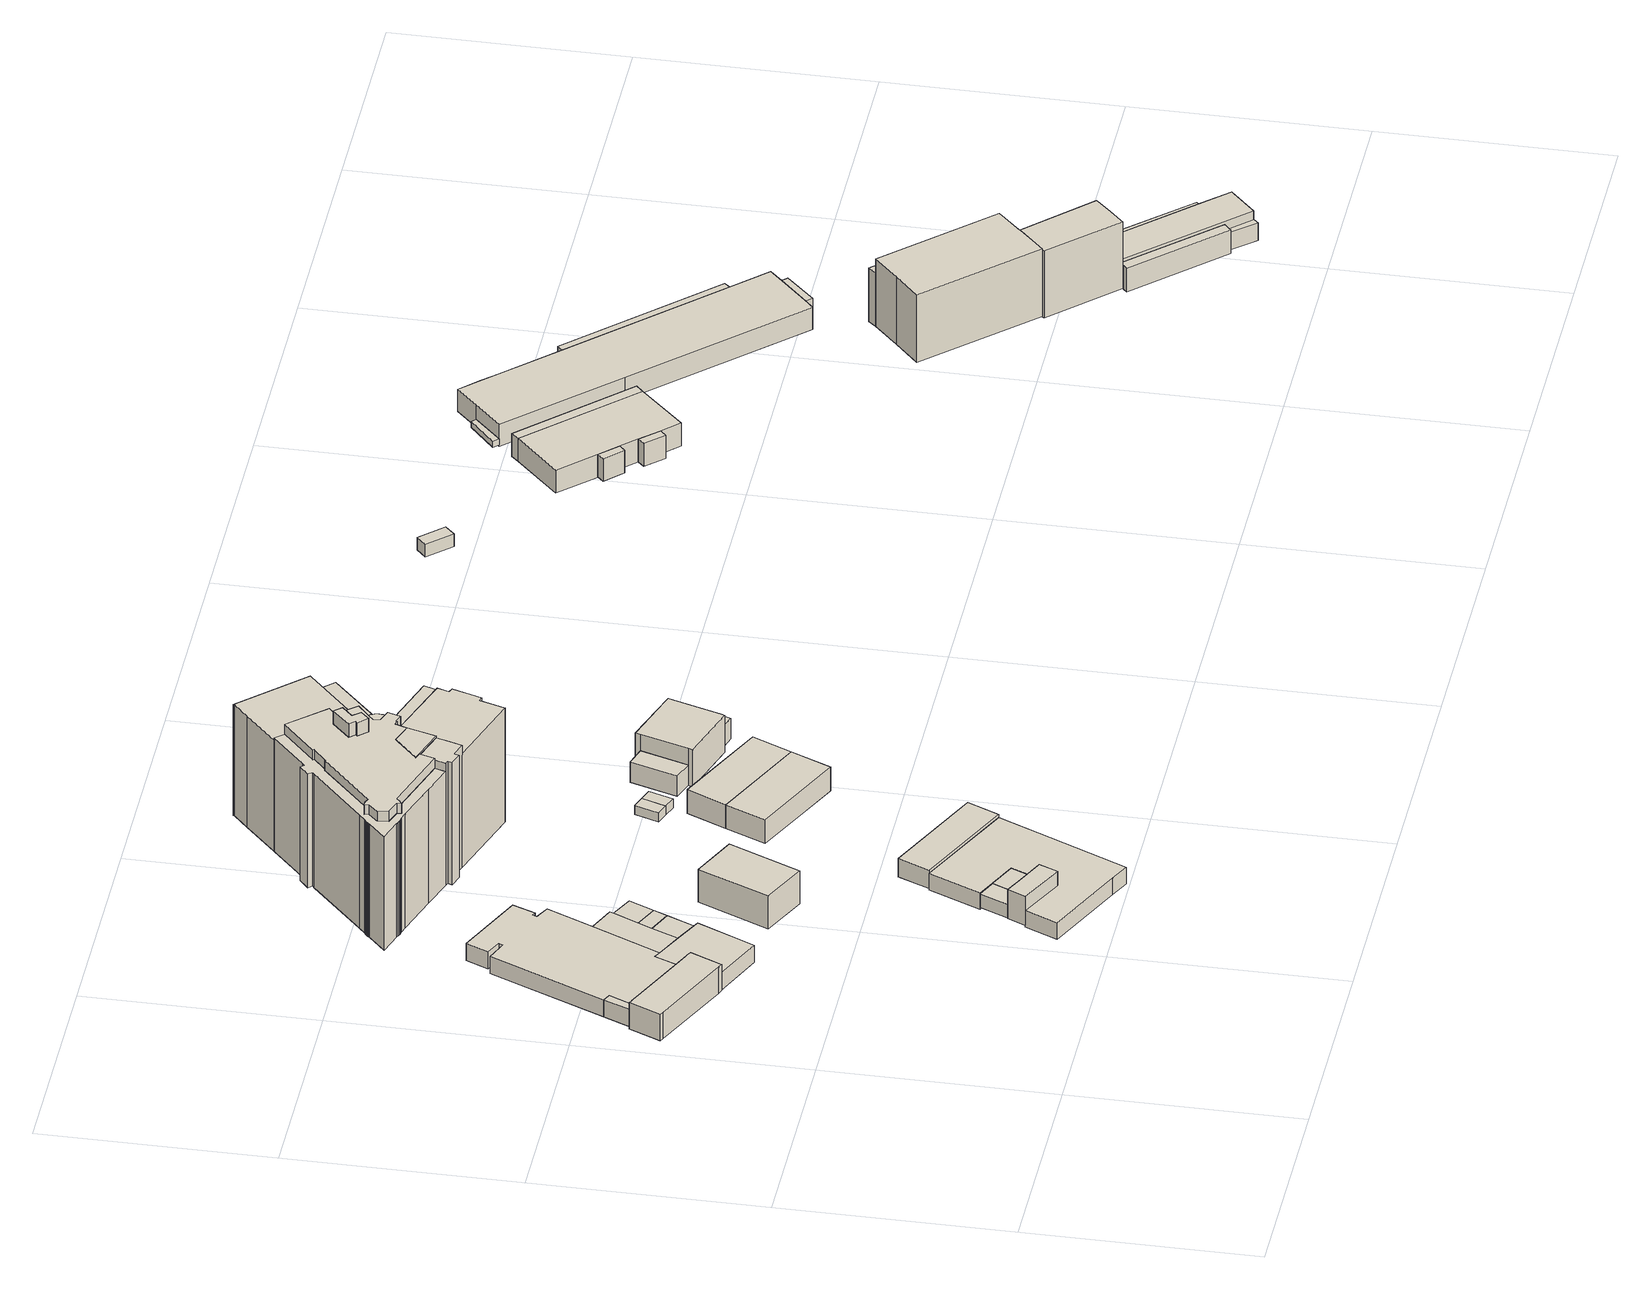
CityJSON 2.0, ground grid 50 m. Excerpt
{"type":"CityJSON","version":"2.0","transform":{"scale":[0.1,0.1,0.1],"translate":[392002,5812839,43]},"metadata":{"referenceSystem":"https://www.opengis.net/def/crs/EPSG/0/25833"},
"CityObjects":{
"building1":{"type":"Building","attributes":{"Gemeindeschluessel":"11000007","BezugspunktDach":"2200","function":"51009_1610","measuredHeight":4.12,"storeysAboveGround":0},"address":[{"country":"Germany","locality":"Berlin"}],"geometry":[{"type":"Solid","lod":"1","boundaries":[[[[0,1,2,3]],[[4,5,6,7]],[[4,7,3,2]],[[5,4,2,1]],[[6,5,1,0]],[[7,6,0,3]]]]}]},
"building2":{"type":"Building","attributes":{"Gemeindeschluessel":"11000007","BezugspunktDach":"2200","function":"31001_1010","measuredHeight":6.63,"storeysAboveGround":2},"address":[{"country":"Germany","locality":"Berlin","thoroughfareNumber":"42","thoroughfareName":"Gottlieb-Dunkel-Straße"}],"geometry":[{"type":"Solid","lod":"1","boundaries":[[[[8,9,10,11,12,13,14,15,16,17,18,19]],[[20,21,22,23,24,25,26,27,28,29,30,31]],[[20,31,19,18]],[[21,20,18,17]],[[22,21,17,16]],[[23,22,16,15]],[[24,23,15,14]],[[25,24,14,13]],[[26,25,13,12]],[[27,26,12,11]],[[28,27,11,10]],[[29,28,10,9]],[[30,29,9,8]],[[31,30,8,19]]]]}]},
"building3":{"type":"Building","attributes":{"Gemeindeschluessel":"11000007","BezugspunktDach":"2200","function":"31001_2143","measuredHeight":4.08,"storeysAboveGround":1},"address":[{"country":"Germany","locality":"Berlin","thoroughfareNumber":"42 (4)","thoroughfareName":"Gottlieb-Dunkel-Straße"}],"geometry":[{"type":"Solid","lod":"1","boundaries":[[[[32,33,34,35,36,37,38,39]],[[40,41,42,43,44,45,46,47]],[[40,47,39,38]],[[41,40,38,37]],[[42,41,37,36]],[[43,42,36,35]],[[44,43,35,34]],[[45,44,34,33]],[[46,45,33,32]],[[47,46,32,39]]]]}]},
"building4":{"type":"Building","attributes":{"Gemeindeschluessel":"11000007","BezugspunktDach":"2200","function":"31001_2111","measuredHeight":4.12,"storeysAboveGround":1},"address":[{"country":"Germany","locality":"Berlin","thoroughfareNumber":"42 (1)","thoroughfareName":"Gottlieb-Dunkel-Straße"}],"geometry":[{"type":"Solid","lod":"1","boundaries":[[[[37,36,35,48,49,50,51,52,53,54,55,56,57,58,2,1,0]],[[5,4,59,60,61,62,63,64,65,66,67,68,69,43,42,41,6]],[[5,6,0,1]],[[4,5,1,2]],[[59,4,2,58]],[[60,59,58,57]],[[61,60,57,56]],[[62,61,56,55]],[[63,62,55,54]],[[64,63,54,53]],[[65,64,53,52]],[[66,65,52,51]],[[67,66,51,50]],[[68,67,50,49]],[[69,68,49,48]],[[43,69,48,35]],[[42,43,35,36]],[[41,42,36,37]],[[6,41,37,0]]]]}]},
"building5":{"type":"Building","attributes":{"Gemeindeschluessel":"11000007","BezugspunktDach":"2200","function":"51009_1610","measuredHeight":3.15,"storeysAboveGround":0},"address":[{"country":"Germany","locality":"Berlin"}],"geometry":[{"type":"Solid","lod":"1","boundaries":[[[[70,71,72,73,74,75,76]],[[77,78,79,80,81,82,83]],[[77,83,76,75]],[[78,77,75,74]],[[79,78,74,73]],[[80,79,73,72]],[[81,80,72,71]],[[82,81,71,70]],[[83,82,70,76]]]]}]},
"building6":{"type":"Building","attributes":{"Gemeindeschluessel":"11000007","BezugspunktDach":"2200","function":"31001_2143","measuredHeight":3.02,"storeysAboveGround":1},"address":[{"country":"Germany","locality":"Berlin","thoroughfareNumber":"42 (3)","thoroughfareName":"Gottlieb-Dunkel-Straße"}],"geometry":[{"type":"Solid","lod":"1","boundaries":[[[[84,85,86,87]],[[81,88,89,82]],[[81,82,87,86]],[[88,81,86,85]],[[89,88,85,84]],[[82,89,84,87]]]]}]},
"building7":{"type":"Building","attributes":{"Gemeindeschluessel":"11000007","BezugspunktDach":"2200","function":"51009_1610","measuredHeight":2.99,"storeysAboveGround":0},"address":[{"country":"Germany","locality":"Berlin"}],"geometry":[{"type":"Solid","lod":"1","boundaries":[[[[85,90,91,86]],[[80,92,88,81]],[[80,81,86,91]],[[92,80,91,90]],[[88,92,90,85]],[[81,88,85,86]]]]}]},
"building8":{"type":"Building","attributes":{"Gemeindeschluessel":"11000007","BezugspunktDach":"2200","function":"31001_2020","measuredHeight":7.05,"storeysAboveGround":2},"address":[{"country":"Germany","locality":"Berlin","thoroughfareNumber":"40A (7)","thoroughfareName":"Gottlieb-Dunkel-Straße"}],"geometry":[{"type":"Solid","lod":"1","boundaries":[[[[93,94,95,96,97]],[[98,99,100,101,102]],[[98,102,97,96]],[[99,98,96,95]],[[100,99,95,94]],[[101,100,94,93]],[[102,101,93,97]]]]}]},
"building9":{"type":"Building","attributes":{"Gemeindeschluessel":"11000007","BezugspunktDach":"2200","function":"51009_1610","measuredHeight":3.33,"storeysAboveGround":0},"address":[{"country":"Germany","locality":"Berlin"}],"geometry":[{"type":"Solid","lod":"1","boundaries":[[[[103,104,105,106]],[[107,108,109,110]],[[107,110,106,105]],[[108,107,105,104]],[[109,108,104,103]],[[110,109,103,106]]]]}]},
"building10":{"type":"Building","attributes":{"Gemeindeschluessel":"11000007","BezugspunktDach":"2200","function":"31001_2120","measuredHeight":3.05,"storeysAboveGround":1},"address":[{"country":"Germany","locality":"Berlin","thoroughfareNumber":"42 (2)","thoroughfareName":"Gottlieb-Dunkel-Straße"}],"geometry":[{"type":"Solid","lod":"1","boundaries":[[[[90,111,112,91]],[[79,113,92,80]],[[79,80,91,112]],[[113,79,112,111]],[[92,113,111,90]],[[80,92,90,91]]]]}]},
"building11":{"type":"Building","attributes":{"Gemeindeschluessel":"11000007","BezugspunktDach":"2200","function":"31001_2143","measuredHeight":3.49,"storeysAboveGround":1},"address":[{"country":"Germany","locality":"Berlin","thoroughfareNumber":"40A (6)","thoroughfareName":"Gottlieb-Dunkel-Straße"}],"geometry":[{"type":"Solid","lod":"1","boundaries":[[[[114,115,116,117]],[[118,119,100,99]],[[118,99,117,116]],[[119,118,116,115]],[[100,119,115,114]],[[99,100,114,117]]]]}]},
"building12":{"type":"Building","attributes":{"Gemeindeschluessel":"11000007","BezugspunktDach":"2200","function":"31001_2140","measuredHeight":4.04,"storeysAboveGround":1},"address":[{"country":"Germany","locality":"Berlin","thoroughfareNumber":"40A (8)","thoroughfareName":"Gottlieb-Dunkel-Straße"}],"geometry":[{"type":"Solid","lod":"1","boundaries":[[[[120,121,122,123,124,125,126,127,128,129,130]],[[131,132,133,134,135,136,137,138,139,140,141]],[[131,141,130,129]],[[132,131,129,128]],[[133,132,128,127]],[[134,133,127,126]],[[135,134,126,125]],[[136,135,125,124]],[[137,136,124,123]],[[138,137,123,122]],[[139,138,122,121]],[[140,139,121,120]],[[141,140,120,130]]]]}]},
"building13":{"type":"Building","attributes":{"Gemeindeschluessel":"11000007","BezugspunktDach":"2200","function":"31001_2140","measuredHeight":7.86,"storeysAboveGround":1},"address":[{"country":"Germany","locality":"Berlin","thoroughfareNumber":"41 (1)","thoroughfareName":"Gottlieb-Dunkel-Straße"}],"geometry":[{"type":"Solid","lod":"1","boundaries":[[[[142,143,144,145]],[[146,147,148,149]],[[146,149,145,144]],[[147,146,144,143]],[[148,147,143,142]],[[149,148,142,145]]]]}]},
"building14":{"type":"Building","attributes":{"Gemeindeschluessel":"11000007","BezugspunktDach":"2200","function":"51009_1610","measuredHeight":4.42,"storeysAboveGround":0},"address":[{"country":"Germany","locality":"Berlin"}],"geometry":[{"type":"Solid","lod":"1","boundaries":[[[[150,151,152,153]],[[154,155,156,157]],[[154,157,153,152]],[[155,154,152,151]],[[156,155,151,150]],[[157,156,150,153]]]]}]},
"building15":{"type":"Building","attributes":{"Gemeindeschluessel":"11000007","function":"31001_2020"},"address":[{"country":"Germany","locality":"Berlin","thoroughfareNumber":"43, 44","thoroughfareName":"Gottlieb-Dunkel-Straße"}],"children":["building15-1","building15-2","building15-3","building15-4","building15-5","building15-6","building15-7","building15-8","building15-9","building15-10"]},
"building15-1":{"type":"BuildingPart","attributes":{"BezugspunktDach":"2200","measuredHeight":29.67,"storeysAboveGround":10},"parents":["building15"],"geometry":[{"type":"MultiSurface","lod":"1","boundaries":[[[158,159,160,161,162,163,164,165,166,167,168,169,170,171,172,173,174]],[[175,176,177,178,179,180,181,182,183,184,185,186,187,188,189,190,191]],[[177,176,177,171]],[[178,177,171,177,178,170]],[[179,178,179,169]],[[180,179,180,168]],[[181,180,181,167]],[[192,193,181,167,166]],[[183,182,166,165]],[[184,183,165,164]],[[185,184,164,163]],[[186,185,163,162]],[[187,186,162,161]],[[188,187,161,160]],[[189,188,160,159]],[[190,189,159,158]],[[191,190,158,174]],[[175,191,174,173]],[[194,195,196,197]],[[197,196,172,176]],[[175,198,173,195,194]],[[170,169,179,178]],[[169,168,180,179]],[[168,167,181,180]],[[182,181,193,192]]]}]},
"building15-2":{"type":"BuildingPart","attributes":{"BezugspunktDach":"2200","measuredHeight":27.43,"storeysAboveGround":10},"parents":["building15"],"geometry":[{"type":"MultiSurface","lod":"1","boundaries":[[[199,200,201,202,203,204,205,206,207,208,209,210,211,212,213,214,215,216,217,218,219,220,221,222,223,224,225,226,227,228,229,230,231,232,233,234,235,236,237,238,239,240,241,242]],[[243,244,245,246,247,248,249,250,251,252,253,254,255,256,257,258,259,260,261,262,263,264,265,266,267,268,269,270,271,272,273,274,275,276,277,278,279,280,281,282,283,284,285,286]],[[243,286,242,241]],[[244,243,241,240]],[[245,244,240,239]],[[246,245,239,238]],[[247,246,238,237]],[[248,247,237,236]],[[249,248,236,235]],[[250,249,235,234]],[[251,250,234,233]],[[252,251,233,232]],[[253,252,232,231]],[[254,253,231,230]],[[255,254,230,229]],[[256,255,229,228]],[[257,256,228,227]],[[258,287,288,227,226]],[[259,258,259,225]],[[259,289,259,260]],[[261,223,261,262]],[[263,262,263,290]],[[264,220,264,265]],[[267,266,267,217]],[[268,267,217,267,268,291]],[[268,216,268,269]],[[270,214,270,271]],[[272,271,272,212]],[[274,273,274,210]],[[275,292,275,276]],[[277,276,277,293]],[[279,278,206,205]],[[280,279,205,204]],[[281,280,204,203]],[[282,281,203,202]],[[283,282,202,201]],[[284,283,201,200]],[[285,284,200,199]],[[286,285,199,242]],[[257,288,287,258]],[[226,225,259,258]],[[260,259,289,225,224]],[[261,260,294,224,223,295]],[[262,261,223,222]],[[290,263,262,222,221]],[[264,263,221,220,296]],[[265,264,220,219]],[[266,265,219,218]],[[218,217,267,266]],[[291,268,267,217,216]],[[269,268,216,215]],[[270,269,215,214]],[[271,270,214,213,297]],[[298,213,212,272,271]],[[273,272,212,211]],[[211,210,274,273]],[[275,274,299,210,209,300]],[[276,275,292,209,208]],[[293,277,276,208,207]],[[278,277,207,206]]]}]},
"building15-3":{"type":"BuildingPart","attributes":{"BezugspunktDach":"2200","measuredHeight":26.72,"storeysAboveGround":10},"parents":["building15"],"geometry":[{"type":"MultiSurface","lod":"1","boundaries":[[[287,301,302,303,304,305,306,307,308,309,288]],[[310,311,312,313,314,315,316,317,318,258,257]],[[310,257,288,309]],[[311,310,309,308]],[[312,311,308,307]],[[313,312,307,306]],[[314,313,306,305]],[[315,314,305,304]],[[316,315,304,303]],[[317,316,303,302]],[[318,319,317,302,301]],[[258,318,301,287]],[[257,258,287,288]]]}]},
"building15-4":{"type":"BuildingPart","attributes":{"BezugspunktDach":"2200","measuredHeight":26.72,"storeysAboveGround":10},"parents":["building15"],"geometry":[{"type":"MultiSurface","lod":"1","boundaries":[[[320,302,301,321]],[[318,317,322,323]],[[318,323,318,301]],[[322,317,302,320]],[[324,321,301,318,323]],[[317,325,318,301,302]],[[323,322,320,321]]]}]},
"building15-5":{"type":"BuildingPart","attributes":{"BezugspunktDach":"2200","measuredHeight":30.11,"storeysAboveGround":10},"parents":["building15"],"geometry":[{"type":"MultiSurface","lod":"1","boundaries":[[[326,327,328,329,330,331,332,333,334,335,336]],[[277,337,338,197,194,191,339,340,341,342,278]],[[343,207,206,336,335]],[[337,334,337,338]],[[195,196,332,331]],[[191,194,331,330],[175,191,174,173],[173,195,194,175]],[[339,191,330,329]],[[340,339,329,328]],[[341,340,328,327]],[[342,341,327,326]],[[278,342,326,336]],[[277,278,344,206,207,343]],[[337,277,345,335,334]],[[338,337,334,333]],[[197,346,338,333,332]],[[194,347,197,196,195]],[[174,191,175,173]],[[195,173,175,194]]]}]},
"building15-6":{"type":"BuildingPart","attributes":{"BezugspunktDach":"2200","measuredHeight":29.83,"storeysAboveGround":10},"parents":["building15"],"geometry":[{"type":"MultiSurface","lod":"1","boundaries":[[[348,349,350,351,352]],[[353,176,197,338,354]],[[354,352,354,353]],[[353,355,353,176]],[[197,196,172,350,349]],[[333,332,349,348]],[[354,338,333,338,354,356]],[[353,354,352,351]],[[176,353,355,351,350]],[[172,196,197,176]],[[338,197,332,333]],[[356,354,338,333,348,352]]]}]},
"building15-7":{"type":"BuildingPart","attributes":{"BezugspunktDach":"2200","measuredHeight":26.98,"storeysAboveGround":10},"parents":["building15"],"geometry":[{"type":"MultiSurface","lod":"1","boundaries":[[[192,357,358,359,360,193]],[[361,362,363,364,182,181]],[[361,181,193,181,361,360]],[[362,361,360,359]],[[363,362,359,358]],[[364,363,358,357]],[[182,364,357,192]],[[181,365,182,192,193]]]}]},
"building15-8":{"type":"BuildingPart","attributes":{"BezugspunktDach":"2200","measuredHeight":29.8,"storeysAboveGround":10},"parents":["building15"],"geometry":[{"type":"MultiSurface","lod":"1","boundaries":[[[366,367,368,369,370,371,372,373,348,352,351,350,374,375,376,377,378,379,380,381,382,383,384,385,386,387,388,389,390,391,392,393,394,395,396,397],[398,399,400,401,402,403,404,405]],[[268,267,266,265,264,263,262,261,260,259,258,318,323,322,406,407,408,409,361,181,180,179,178,176,353,354,338,277,276,275,274,273,272,271,270,269],[410,411,412,413,414,415,416,417]],[[216,215,269,397,396]],[[217,216,396,395]],[[218,217,267,395,394]],[[265,219,218,266,394,393]],[[418,220,219,265,393,392]],[[419,221,220,392,391]],[[222,221,391,390]],[[261,223,222,420,390,389]],[[421,224,223,389,388]],[[225,224,388,387]],[[226,225,387,386]],[[301,287,386,385]],[[323,321,301,385,384]],[[320,321,384,383]],[[406,322,383,382]],[[407,406,422,423]],[[408,407,423,424]],[[409,408,380,424,425]],[[361,409,379,378]],[[193,360,378,377]],[[426,168,167,377,376]],[[179,169,168,376,375]],[[170,169,375,374]],[[176,172,171,170,427,374,350]],[[350,176,350,351]],[[351,353,351,352]],[[335,334,333,348,373]],[[276,208,207,373,372]],[[209,208,276,372,371]],[[210,209,371,370]],[[211,210,428,370,369]],[[212,211,369,368]],[[213,212,368,367]],[[429,214,213,367,366]],[[215,214,270,366,397]],[[410,417,405,430,431]],[[411,410,431,432]],[[412,411,432,433]],[[413,412,433,434]],[[414,413,401,434,435,400]],[[415,414,435,436,437]],[[416,415,436,438,398]],[[417,416,438,430]],[[268,269,215,216]],[[267,268,216,217]],[[266,267,217,218]],[[266,218,219,265]],[[264,265,219,220,418]],[[263,264,220,221,419]],[[262,263,221,222]],[[262,420,222,223,261]],[[260,261,223,224,421]],[[259,260,224,225]],[[439,258,259,225,226]],[[318,258,287,301]],[[318,301,321,323]],[[322,323,321,320]],[[423,422,382,381]],[[424,423,381,380]],[[425,424,380,379]],[[181,361,360,193]],[[180,181,167,168,426]],[[180,168,169,179]],[[178,179,169,170]],[[177,171,172,176]],[[177,178,427,170,171]],[[440,353,176,350,351]],[[354,353,351,352]],[[349,332,333,348]],[[333,338,354,441,352,348]],[[277,337,334,335]],[[337,338,333,334]],[[277,442,207,208,276]],[[275,276,208,209]],[[274,275,209,210]],[[273,274,428,210,211]],[[272,273,211,212]],[[271,272,212,213]],[[270,271,213,214,429]],[[269,270,214,215]],[[431,430,405,404,443]],[[432,431,404,403]],[[433,432,403,402,444]],[[434,433,402,401]],[[400,435,434,401]],[[437,436,435,400,399]],[[399,398,438,436]],[[430,438,398,405]]]}]},
"building15-9":{"type":"BuildingPart","attributes":{"BezugspunktDach":"2200","measuredHeight":29.75,"storeysAboveGround":10},"parents":["building15"],"geometry":[{"type":"Solid","lod":"1","boundaries":[[[[380,379,445,446,447,448,449,450,451,382,381]],[[422,452,453,454,455,456,457,458,425,424,423]],[[452,422,382,451]],[[453,452,451,450]],[[454,453,450,449]],[[455,454,449,448]],[[456,455,448,447]],[[457,456,447,446]],[[458,457,446,445]],[[425,458,445,379]],[[422,423,381,382]],[[424,425,379,380]],[[423,424,380,381]]]]}]},
"building15-10":{"type":"BuildingPart","attributes":{"BezugspunktDach":"2200","measuredHeight":32.94,"storeysAboveGround":10},"parents":["building15"],"geometry":[{"type":"MultiSurface","lod":"1","boundaries":[[[459,460,461,462,463,464,465,466]],[[431,430,438,436,435,434,433,432]],[[404,403,432,466,465]],[[405,404,431,465,464]],[[398,405,464,463]],[[399,398,438,463,462]],[[435,400,399,467,462,461]],[[434,401,400,435,461,460]],[[402,401,460,459]],[[432,403,402,433,459,466]],[[468,431,432,403,404]],[[430,431,404,405]],[[438,430,405,398]],[[469,436,438,398,399]],[[436,467,399,400,435]],[[435,400,401,434]],[[433,434,401,402]],[[433,402,403,432]]]}]},
"building16":{"type":"Building","attributes":{"Gemeindeschluessel":"11000007","BezugspunktDach":"2200","function":"51009_1610","measuredHeight":6.07,"storeysAboveGround":0},"address":[{"country":"Germany","locality":"Berlin"}],"geometry":[{"type":"Solid","lod":"1","boundaries":[[[[470,471,472,473]],[[474,475,476,477]],[[474,477,473,472]],[[475,474,472,471]],[[476,475,471,470]],[[477,476,470,473]]]]}]},
"building17":{"type":"Building","attributes":{"Gemeindeschluessel":"11000007","BezugspunktDach":"2200","function":"31001_2463","measuredHeight":2.29,"storeysAboveGround":1},"address":[{"country":"Germany","locality":"Berlin","thoroughfareNumber":"40A (1)","thoroughfareName":"Gottlieb-Dunkel-Straße"}],"geometry":[{"type":"Solid","lod":"1","boundaries":[[[[478,479,480,481]],[[482,483,484,485]],[[482,485,481,480]],[[483,482,480,479]],[[484,483,479,478]],[[485,484,478,481]]]]}]},
"building18":{"type":"Building","attributes":{"Gemeindeschluessel":"11000007","BezugspunktDach":"2200","function":"31001_2463","measuredHeight":2.29,"storeysAboveGround":1},"address":[{"country":"Germany","locality":"Berlin","thoroughfareNumber":"40A (2)","thoroughfareName":"Gottlieb-Dunkel-Straße"}],"geometry":[{"type":"Solid","lod":"1","boundaries":[[[[486,487,479,478]],[[483,488,489,484]],[[483,484,478,479]],[[488,483,479,487]],[[489,488,487,486]],[[484,489,486,478]]]]}]},
"building19":{"type":"Building","attributes":{"Gemeindeschluessel":"11000007","BezugspunktDach":"2200","function":"31001_2143","measuredHeight":6.07,"storeysAboveGround":1},"address":[{"country":"Germany","locality":"Berlin","thoroughfareNumber":"40A (3)","thoroughfareName":"Gottlieb-Dunkel-Straße"}],"geometry":[{"type":"Solid","lod":"1","boundaries":[[[[471,490,491,472]],[[492,493,475,474]],[[492,474,472,491]],[[493,492,491,490]],[[475,493,490,471]],[[474,475,471,472]]]]}]},
"building20":{"type":"Building","attributes":{"Gemeindeschluessel":"11000007","BezugspunktDach":"2200","function":"51009_1611","measuredHeight":1.23,"storeysAboveGround":0},"address":[{"country":"Germany","locality":"Berlin"}],"geometry":[{"type":"Solid","lod":"1","boundaries":[[[[494,495,496,497]],[[498,499,500,501]],[[498,501,497,496]],[[499,498,496,495]],[[500,499,495,494]],[[501,500,494,497]]]]}]},
"building21":{"type":"Building","attributes":{"Gemeindeschluessel":"11000007","function":"31001_2320"},"address":[{"country":"Germany","locality":"Berlin","thoroughfareNumber":"40A","thoroughfareName":"Gottlieb-Dunkel-Straße"}],"children":["building21-1","building21-2","building21-3"]},
"building21-1":{"type":"BuildingPart","attributes":{"BezugspunktDach":"2200","measuredHeight":10.31,"storeysAboveGround":2},"parents":["building21"],"geometry":[{"type":"MultiSurface","lod":"1","boundaries":[[[502,503,504,505,506,507,508,509]],[[510,511,512,513,514,515,516,517]],[[510,517,509,508]],[[518,519,508,507]],[[511,510,520,521]],[[512,511,507,506]],[[513,512,506,505]],[[522,523,514,513,505,504]],[[524,522,504,503]],[[515,514,523,525]],[[516,515,503,502]],[[517,516,502,509]],[[521,520,519,518]]]}]},
"building21-2":{"type":"BuildingPart","attributes":{"BezugspunktDach":"2200","measuredHeight":4.94,"storeysAboveGround":2},"parents":["building21"],"geometry":[{"type":"Solid","lod":"1","boundaries":[[[[519,518,526,527]],[[528,521,520,529]],[[528,529,527,526]],[[521,528,526,518]],[[529,520,519,527]],[[520,521,518,519]]]]}]},
"building21-3":{"type":"BuildingPart","attributes":{"BezugspunktDach":"2200","measuredHeight":5.8,"storeysAboveGround":2},"parents":["building21"],"geometry":[{"type":"Solid","lod":"1","boundaries":[[[[530,531,532,522,524]],[[523,533,534,535,525]],[[533,523,522,532]],[[534,533,532,531]],[[535,534,531,530]],[[525,535,530,524]],[[525,524,522,523]]]]}]},
"building22":{"type":"Building","attributes":{"Gemeindeschluessel":"11000007","BezugspunktDach":"2200","function":"31001_2111","measuredHeight":5.28,"storeysAboveGround":1},"address":[{"country":"Germany","locality":"Berlin","thoroughfareNumber":"45 (3)","thoroughfareName":"Gottlieb-Dunkel-Straße"}],"geometry":[{"type":"Solid","lod":"1","boundaries":[[[[536,537,538,539,540,541]],[[542,543,544,545,546,547]],[[542,547,541,540]],[[543,542,540,539]],[[544,543,539,538]],[[545,544,538,537]],[[546,545,537,536]],[[547,546,536,541]]]]}]},
"building23":{"type":"Building","attributes":{"Gemeindeschluessel":"11000007","BezugspunktDach":"2200","function":"31001_2523","measuredHeight":3.07,"storeysAboveGround":1},"address":[{"country":"Germany","locality":"Berlin","thoroughfareNumber":"47 (1)","thoroughfareName":"Gottlieb-Dunkel-Straße"}],"geometry":[{"type":"Solid","lod":"1","boundaries":[[[[548,549,550,551]],[[552,553,554,555]],[[552,555,551,550]],[[553,552,550,549]],[[554,553,549,548]],[[555,554,548,551]]]]}]},
"building24":{"type":"Building","attributes":{"Gemeindeschluessel":"11000007","BezugspunktDach":"2200","function":"51009_1610","measuredHeight":5.42,"storeysAboveGround":0},"address":[{"country":"Germany","locality":"Berlin"}],"geometry":[{"type":"Solid","lod":"1","boundaries":[[[[556,557,558,559]],[[560,561,562,563]],[[560,563,559,558]],[[561,560,558,557]],[[562,561,557,556]],[[563,562,556,559]]]]}]},
"building25":{"type":"Building","attributes":{"Gemeindeschluessel":"11000007","BezugspunktDach":"2200","function":"51009_1610","measuredHeight":5.49,"storeysAboveGround":0},"address":[{"country":"Germany","locality":"Berlin"}],"geometry":[{"type":"Solid","lod":"1","boundaries":[[[[564,565,566,567]],[[568,569,570,571]],[[568,571,567,566]],[[569,568,566,565]],[[570,569,565,564]],[[571,570,564,567]]]]}]},
"building26":{"type":"Building","attributes":{"Gemeindeschluessel":"11000007","BezugspunktDach":"2200","function":"31001_2143","measuredHeight":5.5,"storeysAboveGround":1},"address":[{"country":"Germany","locality":"Berlin","thoroughfareNumber":"47, 48","thoroughfareName":"Gottlieb-Dunkel-Straße"}],"geometry":[{"type":"Solid","lod":"1","boundaries":[[[[558,557,566,565,572,573,574,575]],[[576,577,578,569,568,579,580,581]],[[576,581,575,574]],[[577,576,574,573]],[[578,577,573,572]],[[569,578,572,565]],[[568,569,565,566]],[[579,568,566,557]],[[580,579,557,558]],[[581,580,558,575]]]]}]},
"building27":{"type":"Building","attributes":{"Gemeindeschluessel":"11000007","BezugspunktDach":"2200","function":"51009_1610","measuredHeight":5.5,"storeysAboveGround":0},"address":[{"country":"Germany","locality":"Berlin"}],"geometry":[{"type":"Solid","lod":"1","boundaries":[[[[573,582,583,574]],[[584,585,577,576]],[[584,576,574,583]],[[585,584,583,582]],[[577,585,582,573]],[[576,577,573,574]]]]}]},
"building28":{"type":"Building","attributes":{"Gemeindeschluessel":"11000007","BezugspunktDach":"2200","function":"51009_1610","measuredHeight":1.45,"storeysAboveGround":0},"address":[{"country":"Germany","locality":"Berlin"}],"geometry":[{"type":"Solid","lod":"1","boundaries":[[[[586,587,588,589]],[[590,591,592,593]],[[590,593,589,588]],[[591,590,588,587]],[[592,591,587,586]],[[593,592,586,589]]]]}]},
"building29":{"type":"Building","attributes":{"Gemeindeschluessel":"11000007","BezugspunktDach":"2200","function":"51009_1610","measuredHeight":0.2,"storeysAboveGround":0},"address":[{"country":"Germany","locality":"Berlin"}],"geometry":[{"type":"Solid","lod":"1","boundaries":[[[[594,595,596,597]],[[598,599,600,601]],[[598,601,597,596]],[[599,598,596,595]],[[600,599,595,594]],[[601,600,594,597]]]]}]},
"building30":{"type":"Building","attributes":{"Gemeindeschluessel":"11000007","BezugspunktDach":"2200","function":"31001_2143","measuredHeight":5.34,"storeysAboveGround":1},"address":[{"country":"Germany","locality":"Berlin","thoroughfareNumber":"47 (3)","thoroughfareName":"Gottlieb-Dunkel-Straße"}],"geometry":[{"type":"Solid","lod":"1","boundaries":[[[[602,603,604,605,606,607,608,609,610,611,612,613]],[[614,615,616,617,618,619,620,621,622,623,624,625]],[[614,625,613,612]],[[615,614,612,611]],[[616,615,611,610]],[[617,616,610,609]],[[618,617,609,608]],[[619,618,608,607]],[[620,619,607,606]],[[621,620,606,605]],[[622,621,605,604]],[[623,622,604,603]],[[624,623,603,602]],[[625,624,602,613]]]]}]},
"building31":{"type":"Building","attributes":{"Gemeindeschluessel":"11000007","BezugspunktDach":"2200","function":"31001_2420","measuredHeight":17.05,"storeysAboveGround":3},"address":[{"country":"Germany","locality":"Berlin","thoroughfareNumber":"47 (5)","thoroughfareName":"Gottlieb-Dunkel-Straße"}],"geometry":[{"type":"Solid","lod":"1","boundaries":[[[[626,627,628,629,630,631,632]],[[633,634,635,636,637,638,639]],[[633,639,632,631]],[[634,633,631,630]],[[635,634,630,629]],[[636,635,629,628]],[[637,636,628,627]],[[638,637,627,626]],[[639,638,626,632]]]]}]},
"building32":{"type":"Building","attributes":{"Gemeindeschluessel":"11000007","BezugspunktDach":"2200","function":"51009_1610","measuredHeight":5.28,"storeysAboveGround":0},"address":[{"country":"Germany","locality":"Berlin"}],"geometry":[{"type":"Solid","lod":"1","boundaries":[[[[607,640,641,608]],[[642,643,619,618]],[[642,618,608,641]],[[643,642,641,640]],[[619,643,640,607]],[[618,619,607,608]]]]}]},
"building33":{"type":"Building","attributes":{"Gemeindeschluessel":"11000007","BezugspunktDach":"2200","function":"51009_1610","measuredHeight":5.34,"storeysAboveGround":0},"address":[{"country":"Germany","locality":"Berlin"}],"geometry":[{"type":"Solid","lod":"1","boundaries":[[[[644,645,605,604]],[[621,646,647,622]],[[621,622,604,605]],[[646,621,605,645]],[[647,646,645,644]],[[622,647,644,604]]]]}]},
"building34":{"type":"Building","attributes":{"Gemeindeschluessel":"11000007","BezugspunktDach":"2200","function":"51009_1610","measuredHeight":12.9,"storeysAboveGround":0},"address":[{"country":"Germany","locality":"Berlin"}],"geometry":[{"type":"Solid","lod":"1","boundaries":[[[[648,649,650,651]],[[652,653,635,634]],[[652,634,651,650]],[[653,652,650,649]],[[635,653,649,648]],[[634,635,648,651]]]]}]},
"building35":{"type":"Building","attributes":{"name":"Güterbahnhof Teltowkanal","Gemeindeschluessel":"11000007","BezugspunktDach":"2200","function":"31001_2424","measuredHeight":16.5,"storeysAboveGround":3},"address":[{"country":"Germany","locality":"Berlin","thoroughfareNumber":"47 (6)","thoroughfareName":"Gottlieb-Dunkel-Straße"}],"geometry":[{"type":"Solid","lod":"1","boundaries":[[[[654,655,656,657,658,659,660,661,662]],[[663,664,665,666,667,668,669,670,671]],[[663,671,662,661]],[[664,663,661,660]],[[665,664,660,659]],[[666,665,659,658]],[[667,666,658,657]],[[668,667,657,656]],[[669,668,656,655]],[[670,669,655,654]],[[671,670,654,662]]]]}]},
"building36":{"type":"Building","attributes":{"Gemeindeschluessel":"11000007","BezugspunktDach":"2200","function":"51009_1610","measuredHeight":5.81,"storeysAboveGround":0},"address":[{"country":"Germany","locality":"Berlin"}],"geometry":[{"type":"Solid","lod":"1","boundaries":[[[[672,673,674,675,676,677,678,679]],[[680,670,669,681,682,683,684,685]],[[680,685,679,678]],[[670,680,678,677]],[[669,670,677,676]],[[681,669,676,675]],[[682,681,675,674]],[[683,682,674,673]],[[684,683,673,672]],[[685,684,672,679]]]]}]},
"building37":{"type":"Building","attributes":{"Gemeindeschluessel":"11000007","BezugspunktDach":"2200","function":"31001_2424","measuredHeight":6.76,"storeysAboveGround":1},"address":[{"country":"Germany","locality":"Berlin","thoroughfareNumber":"47 (7)","thoroughfareName":"Gottlieb-Dunkel-Straße"}],"geometry":[{"type":"Solid","lod":"1","boundaries":[[[[686,687,688,689,690,691,692]],[[693,694,695,696,697,698,699]],[[693,699,692,691]],[[694,693,691,690]],[[695,694,690,689]],[[696,695,689,688]],[[697,696,688,687]],[[698,697,687,686]],[[699,698,686,692]]]]}]},
"building38":{"type":"Building","attributes":{"Gemeindeschluessel":"11000007","BezugspunktDach":"2200","function":"51009_1610","measuredHeight":4.22,"storeysAboveGround":0},"address":[{"country":"Germany","locality":"Berlin"}],"geometry":[{"type":"Solid","lod":"1","boundaries":[[[[700,701,702,703]],[[704,705,706,707]],[[704,707,703,702]],[[705,704,702,701]],[[706,705,701,700]],[[707,706,700,703]]]]}]},
"building39":{"type":"Building","attributes":{"Gemeindeschluessel":"11000007","BezugspunktDach":"2200","function":"51009_1610","measuredHeight":5.76,"storeysAboveGround":0},"address":[{"country":"Germany","locality":"Berlin"}],"geometry":[{"type":"Solid","lod":"1","boundaries":[[[[708,709,710,711,712,713,714,715]],[[716,717,718,719,720,721,695,694]],[[716,694,715,714]],[[717,716,714,713]],[[718,717,713,712]],[[719,718,712,711]],[[720,719,711,710]],[[721,720,710,709]],[[695,721,709,708]],[[694,695,708,715]]]]}]},
"building40":{"type":"Building","attributes":{"Gemeindeschluessel":"11000007","BezugspunktDach":"2200","function":"51009_1610","measuredHeight":4.07,"storeysAboveGround":0},"address":[{"country":"Germany","locality":"Berlin"}],"geometry":[{"type":"Solid","lod":"1","boundaries":[[[[722,723,724,725]],[[720,726,696,695]],[[720,695,725,724]],[[726,720,724,723]],[[696,726,723,722]],[[695,696,722,725]]]]}]}
},
"vertices":[
[54,875,83],[81,934,83],[64,942,83],[37,882,83],[64,942,42],[81,934,42],[54,875,42],[37,882,42],
[10,812,104],[189,731,104],[199,727,104],[199,728,104],[230,796,104],[221,801,104],[208,806,104],[54,875,104],[41,881,104],[37,882,104],[32,885,104],[1,816,104],[32,885,41],[37,882,41],[41,881,41],[54,875,41],[208,806,41],[221,801,41],[230,796,41],[199,728,41],[199,727,41],[189,731,41],[10,812,41],[1,816,41],
[309,681,83],[367,806,83],[317,830,83],[249,862,83],[235,869,83],[208,806,83],[230,796,83],[199,728,83],[230,796,42],[208,806,42],[235,869,42],[249,862,42],[317,830,42],[367,806,42],[309,681,42],[199,728,42],
[321,1017,83],[364,1111,83],[333,1126,83],[337,1135,83],[345,1132,83],[365,1181,83],[214,1248,83],[191,1199,83],[226,1184,83],[222,1175,83],[176,1193,83],[176,1193,42],[222,1175,42],[226,1184,42],[191,1199,42],[214,1248,42],[365,1181,42],[345,1132,42],[337,1135,42],[333,1126,42],[364,1111,42],[321,1017,42],
[317,830,74],[346,895,74],[360,926,74],[386,981,74],[389,988,74],[321,1017,74],[249,862,74],[321,1017,43],[389,988,43],[386,981,43],[360,926,43],[346,895,43],[317,830,43],[249,862,43],
[367,806,73],[397,873,73],[346,895,73],[317,830,73],[397,873,43],[367,806,43],
[411,903,73],[360,926,73],[411,903,43],
[640,125,108],[657,165,108],[598,192,108],[558,211,108],[540,173,108],[558,211,38],[598,192,38],[657,165,38],[640,125,38],[540,173,38],
[598,192,72],[626,254,72],[586,272,72],[558,211,72],[586,272,39],[626,254,39],[598,192,39],[558,211,39],
[436,957,73],[386,981,73],[436,957,43],
[657,165,73],[685,227,73],[626,254,73],[598,192,73],[626,254,38],[685,227,38],
[686,21,74],[728,1,74],[858,283,74],[637,385,74],[586,272,74],[626,254,74],[685,227,74],[657,165,74],[640,125,74],[540,173,74],[508,102,74],[540,173,34],[640,125,34],[657,165,34],[685,227,34],[626,254,34],[586,272,34],[637,385,34],[858,283,34],[728,1,34],[686,21,34],[508,102,34],
[550,632,108],[620,787,108],[520,832,108],[450,678,108],[520,832,29],[620,787,29],[550,632,29],[450,678,29],
[858,283,81],[890,352,81],[668,453,81],[637,385,81],[668,453,37],[890,352,37],[858,283,37],[637,385,37],
[714,1259,317],[714,1260,317],[721,1281,317],[731,1314,317],[742,1311,317],[762,1375,317],[752,1379,317],[753,1382,317],[760,1405,317],[613,1453,317],[595,1459,317],[594,1456,317],[584,1459,317],[577,1437,317],[575,1433,317],[545,1336,317],[538,1314,317],[545,1336,43],[575,1433,43],[577,1437,43],[584,1459,43],[594,1456,43],[595,1459,43],[613,1453,43],[760,1405,43],[753,1382,43],[752,1379,43],[762,1375,43],[742,1311,43],[731,1314,43],[721,1281,43],[714,1260,43],[714,1259,43],[538,1314,43],[760,1405,313],[613,1453,313],[547,1342,43],[547,1342,317],[556,1370,317],[556,1370,43],[545,1336,298],
[270,1399,317],[274,1397,317],[279,1395,317],[284,1394,317],[289,1393,317],[306,1388,317],[401,1358,317],[469,1336,317],[477,1359,317],[321,1408,317],[318,1405,317],[314,1401,317],[310,1399,317],[306,1396,317],[304,1405,317],[275,1415,317],[270,1439,317],[292,1460,317],[290,1469,317],[295,1469,317],[300,1468,317],[304,1466,317],[309,1464,317],[430,1574,317],[432,1572,317],[466,1602,317],[464,1604,317],[544,1676,317],[528,1694,317],[448,1622,317],[442,1617,317],[435,1625,317],[412,1605,317],[420,1597,317],[414,1592,317],[287,1477,317],[273,1465,317],[270,1463,317],[268,1462,317],[265,1459,317],[263,1457,317],[260,1454,317],[259,1452,317],[218,1415,317],[259,1452,43],[260,1454,43],[263,1457,43],[265,1459,43],[268,1462,43],[270,1463,43],[273,1465,43],[287,1477,43],[414,1592,43],[420,1597,43],[412,1605,43],[435,1625,43],[442,1617,43],[448,1622,43],[528,1694,43],[544,1676,43],[464,1604,43],[466,1602,43],[432,1572,43],[430,1574,43],[309,1464,43],[304,1466,43],[300,1468,43],[295,1469,43],[290,1469,43],[292,1460,43],[270,1439,43],[275,1415,43],[304,1405,43],[306,1396,43],[310,1399,43],[314,1401,43],[318,1405,43],[321,1408,43],[477,1359,43],[469,1336,43],[401,1358,43],[306,1388,43],[289,1393,43],[284,1394,43],[279,1395,43],[274,1397,43],[270,1399,43],[218,1415,43],[544,1676,310],[528,1694,310],[464,1604,180],[309,1464,152],[292,1460,143],[318,1405,186],[477,1359,102],[466,1602,255],[432,1572,120],[304,1466,256],[304,1405,179],[304,1405,118],[314,1401,180],[318,1405,233],
[615,1598,310],[651,1558,310],[727,1626,310],[766,1662,310],[768,1664,310],[656,1781,310],[641,1797,310],[639,1794,310],[603,1762,310],[603,1762,43],[639,1794,43],[641,1797,43],[656,1781,43],[768,1664,43],[766,1662,43],[727,1626,43],[651,1558,43],[615,1598,43],[620,1592,43],
[634,1542,310],[598,1583,310],[634,1542,43],[598,1583,43],[598,1583,118],[645,1564,43],
[477,1333,337],[474,1323,337],[502,1314,337],[506,1325,337],[538,1314,337],[547,1342,337],[556,1370,337],[487,1392,337],[478,1364,337],[477,1359,337],[469,1336,337],[478,1364,43],[487,1392,43],[506,1325,43],[502,1314,43],[474,1323,43],[477,1333,43],[477,1359,77],[469,1336,254],[477,1359,117],[522,1381,43],[551,1357,43],
[487,1392,341],[556,1370,341],[575,1433,341],[529,1448,341],[473,1397,341],[529,1448,43],[473,1397,43],[529,1448,229],[473,1397,156],
[769,1433,313],[769,1434,313],[648,1472,313],[622,1481,313],[622,1481,43],[648,1472,43],[769,1434,43],[769,1433,43],[625,1449,43],
[275,1415,341],[304,1405,341],[306,1396,341],[310,1399,341],[314,1401,341],[318,1405,341],[321,1408,341],[477,1359,341],[584,1459,341],[594,1456,341],[595,1459,341],[613,1453,341],[622,1481,341],[612,1484,341],[594,1490,341],[591,1504,341],[605,1517,341],[634,1542,341],[598,1583,341],[615,1598,341],[544,1676,341],[464,1604,341],[466,1602,341],[432,1572,341],[430,1574,341],[309,1464,341],[304,1466,341],[300,1468,341],[295,1469,341],[290,1469,341],[292,1460,341],[270,1439,341],[551,1541,341],[566,1524,341],[547,1506,341],[528,1526,341],[532,1529,341],[521,1542,341],[562,1580,341],[576,1564,341],[605,1517,43],[591,1504,43],[594,1490,43],[612,1484,43],[562,1580,43],[521,1542,43],[532,1529,43],[528,1526,43],[547,1506,43],[566,1524,43],[551,1541,43],[576,1564,43],[304,1466,134],[309,1464,239],[430,1574,180],[466,1602,153],[605,1517,44],[591,1504,44],[594,1490,44],[612,1484,44],[595,1459,201],[584,1459,180],[314,1401,106],[275,1415,153],[576,1564,44],[562,1580,44],[521,1542,44],[532,1529,44],[528,1526,44],[547,1506,44],[566,1524,44],[566,1524,253],[551,1541,44],[544,1676,70],[529,1448,222],[473,1397,192],[477,1359,267],[562,1580,246],[532,1529,236],
[613,1488,341],[613,1492,341],[613,1496,341],[613,1500,341],[612,1505,341],[610,1509,341],[608,1513,341],[608,1513,44],[610,1509,44],[612,1505,44],[613,1500,44],[613,1496,44],[613,1492,44],[613,1488,44],
[532,1529,373],[528,1526,373],[547,1506,373],[566,1524,373],[551,1541,373],[576,1564,373],[562,1580,373],[521,1542,373],[566,1524,155],[562,1580,167],[566,1524,162],
[944,640,96],[984,727,96],[774,822,96],[735,735,96],[774,822,39],[984,727,39],[944,640,39],[735,735,39],
[797,948,63],[816,1000,63],[789,1009,63],[770,957,63],[789,1009,41],[816,1000,41],[797,948,41],[770,957,41],
[825,938,63],[843,991,63],[843,991,41],[825,938,41],
[1023,812,96],[814,907,96],[814,907,39],[1023,812,39],
[809,1603,56],[817,1611,56],[775,1655,56],[767,1647,56],[775,1655,44],[817,1611,44],[809,1603,44],[767,1647,44],
[1045,873,126],[1048,881,126],[1081,984,126],[1085,995,126],[951,1037,126],[948,1026,126],[915,923,126],[912,914,126],[915,923,37],[948,1026,37],[951,1037,37],[1085,995,37],[1081,984,37],[1048,881,37],[1045,873,37],[912,914,37],[948,1026,87],[915,923,87],[915,923,38],[948,1026,38],[1081,984,89],[1081,984,39],[1048,881,89],[1048,881,39],
[905,1039,87],[872,938,87],[905,1039,38],[872,938,38],
[1091,869,89],[1108,920,89],[1126,972,89],[1126,972,39],[1108,920,39],[1091,869,39],
[909,1517,93],[1072,1667,93],[934,1811,93],[883,1764,93],[815,1704,93],[770,1663,93],[815,1704,40],[883,1764,40],[934,1811,40],[1072,1667,40],[909,1517,40],[770,1663,40],
[1708,1541,44],[1730,1562,44],[1683,1611,44],[1661,1591,44],[1683,1611,14],[1730,1562,14],[1708,1541,14],[1661,1591,14],
[2032,1253,65],[2045,1265,65],[2008,1303,65],[1994,1290,65],[2008,1303,11],[2045,1265,11],[2032,1253,11],[1994,1290,11],
[2098,1181,65],[2113,1194,65],[2076,1233,65],[2063,1220,65],[2076,1233,10],[2113,1194,10],[2098,1181,10],[2063,1220,10],
[2148,1159,65],[2246,1255,65],[2036,1470,65],[1937,1376,65],[2036,1470,10],[2246,1255,10],[2148,1159,10],[2045,1265,10],[2008,1303,10],[1937,1376,10],
[2262,1270,65],[2051,1485,65],[2051,1485,10],[2262,1270,10],
[2080,1516,29],[2141,1574,29],[2132,1582,29],[2069,1527,29],[2132,1582,15],[2141,1574,15],[2080,1516,15],[2069,1527,15],
[2258,1549,15],[2271,1560,15],[2242,1588,15],[2230,1578,15],[2242,1588,14],[2271,1560,14],[2258,1549,14],[2230,1578,14],
[2290,1298,64],[2603,974,64],[2623,992,64],[2686,1052,64],[2714,1079,64],[2645,1150,64],[2364,1439,64],[2258,1549,64],[2230,1578,64],[2189,1620,64],[2141,1574,64],[2080,1516,64],[2141,1574,11],[2189,1620,11],[2230,1578,11],[2258,1549,11],[2364,1439,11],[2645,1150,11],[2714,1079,11],[2686,1052,11],[2623,992,11],[2603,974,11],[2290,1298,11],[2080,1516,11],
[2732,531,172],[2787,584,172],[2792,590,172],[2842,638,172],[2638,852,172],[2582,800,172],[2526,749,172],[2582,800,9],[2638,852,9],[2842,638,9],[2792,590,9],[2787,584,9],[2732,531,9],[2526,749,9],
[2656,1162,64],[2376,1450,64],[2376,1450,11],[2656,1162,11],
[2634,979,64],[2697,1041,64],[2697,1041,11],[2634,979,11],
[2842,638,138],[2857,652,138],[2653,869,138],[2638,852,138],[2653,869,9],[2857,652,9],
[2860,391,169],[2866,397,169],[2893,423,169],[2924,454,169],[2925,456,169],[2792,590,169],[2761,558,169],[2732,531,169],[2729,527,169],[2732,531,8],[2761,558,8],[2792,590,8],[2925,456,8],[2924,454,8],[2893,423,8],[2866,397,8],[2860,391,8],[2729,527,8],
[3022,201,65],[3028,207,65],[3030,209,65],[3038,216,65],[2866,397,65],[2860,391,65],[2858,389,65],[2849,381,65],[2858,389,8],[3038,216,8],[3030,209,8],[3028,207,8],[3022,201,8],[2849,381,8],
[3086,166,72],[3115,193,72],[3145,221,72],[3097,272,72],[2924,454,72],[2895,426,72],[2866,397,72],[2895,426,9],[2924,454,9],[3097,272,9],[3145,221,9],[3115,193,9],[3086,166,9],[2866,397,9],
[3075,155,52],[3086,166,52],[3038,216,52],[3028,207,52],[3038,216,10],[3086,166,10],[3075,155,10],[3028,207,10],
[3097,272,62],[3104,279,62],[3105,281,62],[3111,286,62],[2939,469,62],[2931,462,62],[2925,456,62],[2924,454,62],[2925,456,9],[2931,462,9],[2939,469,9],[3111,286,9],[3105,281,9],[3104,279,9],
[3145,221,50],[3153,229,50],[3105,281,50],[3097,272,50],[3153,229,9]
]}
